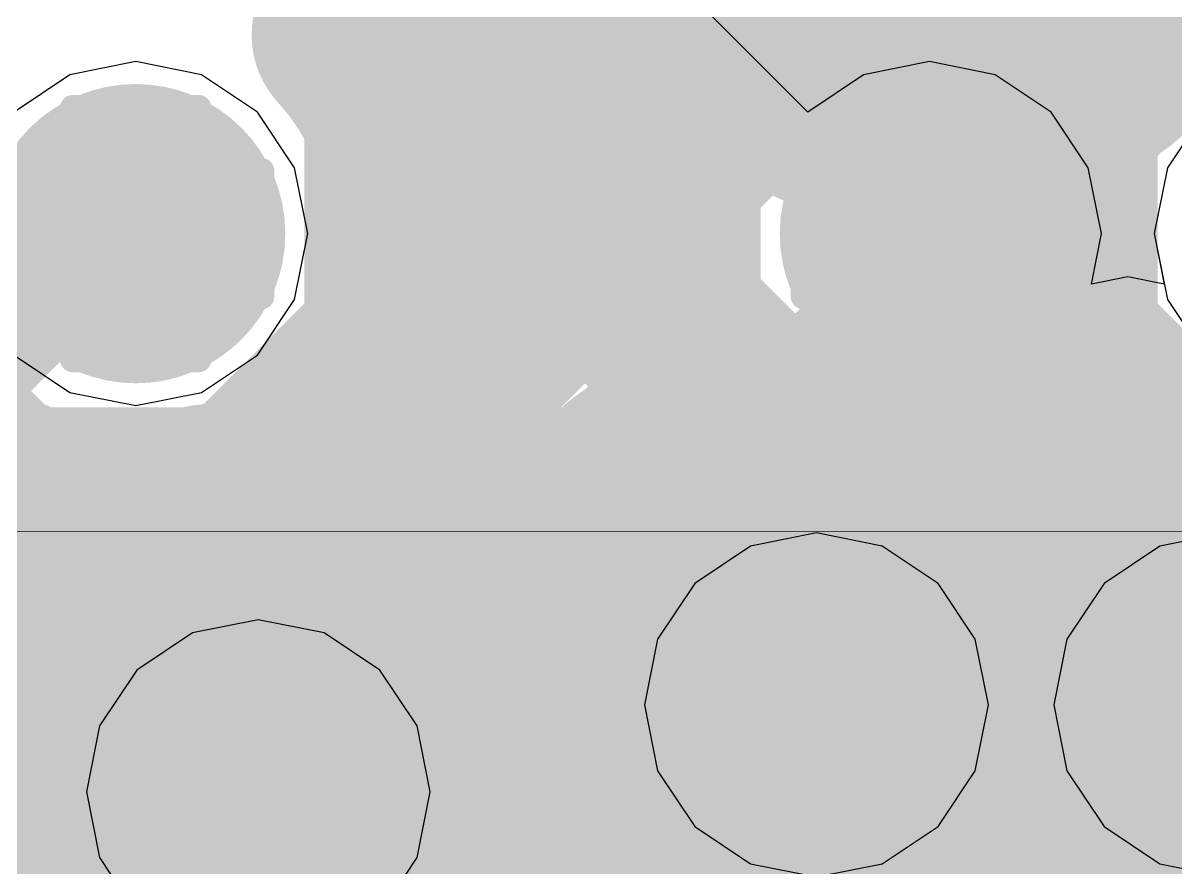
# Model space of a CAD drawing. Header units: millimetres. Extents: x 13 to 259, y -2 to 326.
# Drawn here: x 109.176 to 111.5, y 96.322 to 98.024 of the extents above; entities that cross this region are included whole.
import ezdxf

# ---------------------------------------------------------------- set-up
doc = ezdxf.new("R2010")
doc.units = ezdxf.units.MM
for name, color, linetype in [('BottomLayer', 5, 'Continuous'), ('BottomPaste', 16, 'Continuous'), ('BottomSolder', 6, 'Continuous'), ('ConnectLayer', 7, 'Continuous'), ('DrillDrawing', 1, 'Continuous'), ('Mechanical14', 56, 'Continuous'), ('Mechanical16', 56, 'Continuous'), ('MidLayer1', 16, 'Continuous'), ('MidLayer2', 76, 'Continuous'), ('MidLayer3', 90, 'Continuous'), ('MidLayer4', 156, 'Continuous'), ('MidLayer5', 130, 'Continuous'), ('MidLayer6', 216, 'Continuous'), ('MultiLayer', 9, 'Continuous'), ('TopLayer', 1, 'Continuous'), ('TopOverlay', 2, 'Continuous'), ('TopPaste', 8, 'Continuous'), ('TopSolder', 216, 'Continuous')]:
    doc.layers.add(name, color=color, linetype=linetype)

# ---------------------------------------------------------------- blocks, each defined once
blk = doc.blocks.new('CAPC1005X55N_B_18')
at = {"layer": 'BottomLayer'}
for points in [[(-0.76, -0.31), (-0.14, -0.31), (-0.76, 0.31), (-0.14, 0.31)], [(0.14, -0.31), (0.76, -0.31), (0.14, 0.31), (0.76, 0.31)]]:
    blk.add_solid(points, dxfattribs=at)
at = {"layer": 'BottomPaste'}
for points in [[(-0.76, -0.31), (-0.14, -0.31), (-0.76, 0.31), (-0.14, 0.31)], [(0.14, -0.31), (0.76, -0.31), (0.14, 0.31), (0.76, 0.31)]]:
    blk.add_solid(points, dxfattribs=at)
at = {"layer": 'BottomSolder'}
for points in [[(-0.8616, -0.4116), (-0.0384, -0.4116), (-0.8616, 0.4116), (-0.0384, 0.4116)], [(0.0384, -0.4116), (0.8616, -0.4116), (0.0384, 0.4116), (0.8616, 0.4116)]]:
    blk.add_solid(points, dxfattribs=at)
at = {"layer": 'Mechanical14', "const_width": 0.1}
for points in [[(-0.5249, 0.2749), (0.5251, 0.2749)], [(-0.5249, 0.2749), (-0.5249, -0.2751)], [(0.5251, 0.2749), (0.5251, -0.2751)], [(-0.5249, -0.2751), (0.5251, -0.2751)]]:
    blk.add_lwpolyline(points, dxfattribs=at)
at = {"layer": 'Mechanical14', "const_width": 0.05}
for points in [[(-0.5499, 0.2749, 1), (-0.5, 0.2749, 1)], [(-0.5499, 0.2749, 1), (-0.5, 0.2749, 1)], [(0.5001, 0.2749, 1), (0.55, 0.2749, 1)], [(0.5001, 0.2749, 1), (0.55, 0.2749, 1)], [(-0.5499, -0.2751, 1), (-0.5, -0.2751, 1)], [(-0.5499, -0.2751, 1), (-0.5, -0.2751, 1)], [(0.5001, -0.2751, 1), (0.55, -0.2751, 1)], [(0.5001, -0.2751, 1), (0.55, -0.2751, 1)]]:
    blk.add_lwpolyline(points, format="xyb", close=True, dxfattribs=at)
at = {"layer": 'Mechanical16', "const_width": 0.05}
for points in [[(0, 0.5), (0, -0.5)], [(-0.91, 0.46), (0.91, 0.46)], [(-0.91, 0.46), (-0.91, -0.46)], [(0.91, 0.46), (0.91, -0.46)], [(-0.5, 0), (0.5, 0)], [(-0.91, -0.46), (0.91, -0.46)]]:
    blk.add_lwpolyline(points, dxfattribs=at)
at = {"layer": 'Mechanical16', "const_width": 0.025}
for points in [[(-0.0125, 0.5, 1), (0.0125, 0.5, 1)], [(-0.9225, 0.46, 1), (-0.8975, 0.46, 1)], [(-0.9225, 0.46, 1), (-0.8975, 0.46, 1)], [(0.8975, 0.46, 1), (0.9225, 0.46, 1)], [(0.8975, 0.46, 1), (0.9225, 0.46, 1)], [(-0.5125, 0, 1), (-0.4875, 0, 1)], [(0.4875, 0, 1), (0.5125, 0, 1)], [(-0.9225, -0.46, 1), (-0.8975, -0.46, 1)], [(-0.9225, -0.46, 1), (-0.8975, -0.46, 1)], [(0.8975, -0.46, 1), (0.9225, -0.46, 1)], [(0.8975, -0.46, 1), (0.9225, -0.46, 1)], [(-0.0125, -0.5, 1), (0.0125, -0.5, 1)]]:
    blk.add_lwpolyline(points, format="xyb", close=True, dxfattribs=at)
blk = doc.blocks.new('CAPC1005X55N_B_20')
at = {"layer": 'BottomLayer'}
for points in [[(-0.76, -0.31), (-0.14, -0.31), (-0.76, 0.31), (-0.14, 0.31)], [(0.14, -0.31), (0.76, -0.31), (0.14, 0.31), (0.76, 0.31)]]:
    blk.add_solid(points, dxfattribs=at)
at = {"layer": 'BottomPaste'}
for points in [[(-0.76, -0.31), (-0.14, -0.31), (-0.76, 0.31), (-0.14, 0.31)], [(0.14, -0.31), (0.76, -0.31), (0.14, 0.31), (0.76, 0.31)]]:
    blk.add_solid(points, dxfattribs=at)
at = {"layer": 'BottomSolder'}
for points in [[(-0.8616, -0.4116), (-0.0384, -0.4116), (-0.8616, 0.4116), (-0.0384, 0.4116)], [(0.0384, -0.4116), (0.8616, -0.4116), (0.0384, 0.4116), (0.8616, 0.4116)]]:
    blk.add_solid(points, dxfattribs=at)
at = {"layer": 'Mechanical14', "const_width": 0.1}
for points in [[(-0.5249, 0.2749), (0.5251, 0.2749)], [(-0.5249, 0.2749), (-0.5249, -0.2751)], [(0.5251, 0.2749), (0.5251, -0.2751)], [(-0.5249, -0.2751), (0.5251, -0.2751)]]:
    blk.add_lwpolyline(points, dxfattribs=at)
at = {"layer": 'Mechanical14', "const_width": 0.05}
for points in [[(-0.5499, 0.2749, 1), (-0.5, 0.2749, 1)], [(-0.5499, 0.2749, 1), (-0.5, 0.2749, 1)], [(0.5001, 0.2749, 1), (0.55, 0.2749, 1)], [(0.5001, 0.2749, 1), (0.55, 0.2749, 1)], [(-0.5499, -0.2751, 1), (-0.5, -0.2751, 1)], [(-0.5499, -0.2751, 1), (-0.5, -0.2751, 1)], [(0.5001, -0.2751, 1), (0.55, -0.2751, 1)], [(0.5001, -0.2751, 1), (0.55, -0.2751, 1)]]:
    blk.add_lwpolyline(points, format="xyb", close=True, dxfattribs=at)
at = {"layer": 'Mechanical16', "const_width": 0.05}
for points in [[(0, 0.5), (0, -0.5)], [(-0.91, 0.46), (0.91, 0.46)], [(-0.91, 0.46), (-0.91, -0.46)], [(0.91, 0.46), (0.91, -0.46)], [(-0.5, 0), (0.5, 0)], [(-0.91, -0.46), (0.91, -0.46)]]:
    blk.add_lwpolyline(points, dxfattribs=at)
at = {"layer": 'Mechanical16', "const_width": 0.025}
for points in [[(-0.0125, 0.5, 1), (0.0125, 0.5, 1)], [(-0.9225, 0.46, 1), (-0.8975, 0.46, 1)], [(-0.9225, 0.46, 1), (-0.8975, 0.46, 1)], [(0.8975, 0.46, 1), (0.9225, 0.46, 1)], [(0.8975, 0.46, 1), (0.9225, 0.46, 1)], [(-0.5125, 0, 1), (-0.4875, 0, 1)], [(0.4875, 0, 1), (0.5125, 0, 1)], [(-0.9225, -0.46, 1), (-0.8975, -0.46, 1)], [(-0.9225, -0.46, 1), (-0.8975, -0.46, 1)], [(0.8975, -0.46, 1), (0.9225, -0.46, 1)], [(0.8975, -0.46, 1), (0.9225, -0.46, 1)], [(-0.0125, -0.5, 1), (0.0125, -0.5, 1)]]:
    blk.add_lwpolyline(points, format="xyb", close=True, dxfattribs=at)
blk = doc.blocks.new('CAPC1608X87N_B_132')
at = {"layer": 'BottomLayer'}
blk.add_solid([(0.325, -0.5), (1.275, -0.5), (0.325, 0.5), (1.275, 0.5)], dxfattribs=at)
at = {"layer": 'BottomPaste'}
blk.add_solid([(0.325, -0.5), (1.275, -0.5), (0.325, 0.5), (1.275, 0.5)], dxfattribs=at)
at = {"layer": 'BottomSolder'}
blk.add_solid([(0.2234, -0.6016), (1.3766, -0.6016), (0.2234, 0.6016), (1.3766, 0.6016)], dxfattribs=at)
at = {"layer": 'Mechanical14', "const_width": 0.1}
for points in [[(-0.875, 0.4749), (0.875, 0.4749)], [(0.875, 0.4749), (0.875, -0.4751)], [(-0.875, -0.4751), (0.875, -0.4751)]]:
    blk.add_lwpolyline(points, dxfattribs=at)
at = {"layer": 'Mechanical14', "const_width": 0.05}
for points in [[(0.85, 0.4749, 1), (0.9, 0.4749, 1)], [(0.85, 0.4749, 1), (0.9, 0.4749, 1)], [(0.85, -0.4751, 1), (0.9, -0.4751, 1)], [(0.85, -0.4751, 1), (0.9, -0.4751, 1)]]:
    blk.add_lwpolyline(points, format="xyb", close=True, dxfattribs=at)
at = {"layer": 'Mechanical16', "const_width": 0.05}
for points in [[(1.55, 0.75), (1.55, -0.75)], [(-1.55, -0.75), (1.55, -0.75)]]:
    blk.add_lwpolyline(points, dxfattribs=at)
at = {"layer": 'Mechanical16', "const_width": 0.025}
blk.add_lwpolyline([(1.5375, -0.75, 1), (1.5625, -0.75, 1)], format="xyb", close=True, dxfattribs=at)
blk.add_lwpolyline([(1.5375, -0.75, 1), (1.5625, -0.75, 1)], format="xyb", close=True, dxfattribs=at)
blk = doc.blocks.new('BGA144C80P12X12_1000X1000X170_150')
at = {"layer": 'Mechanical14', "const_width": 0.1}
blk.add_lwpolyline([(5, -5), (5, 5)], dxfattribs=at)
at = {"layer": 'TopLayer', "const_width": 0.2}
for points in [[(4.3, -2.8, 1), (4.5, -2.8, 1)], [(4.3, -3.6, 1), (4.5, -3.6, 1)], [(4.3, -4.4, 1), (4.5, -4.4, 1)]]:
    blk.add_lwpolyline(points, format="xyb", close=True, dxfattribs=at)
at = {"layer": 'TopOverlay'}
for const_width in [0.2, 0.001]:
    blk.add_lwpolyline([(5, -5), (5, 5)], dxfattribs=dict(at, const_width=const_width))
at = {"layer": 'TopPaste', "const_width": 0.2}
for points in [[(4.3, -2.8, 1), (4.5, -2.8, 1)], [(4.3, -3.6, 1), (4.5, -3.6, 1)], [(4.3, -4.4, 1), (4.5, -4.4, 1)]]:
    blk.add_lwpolyline(points, format="xyb", close=True, dxfattribs=at)
at = {"layer": 'TopSolder', "const_width": 0.3016}
for points in [[(4.2492, -2.8, 1), (4.5508, -2.8, 1)], [(4.2492, -3.6, 1), (4.5508, -3.6, 1)], [(4.2492, -4.4, 1), (4.5508, -4.4, 1)]]:
    blk.add_lwpolyline(points, format="xyb", close=True, dxfattribs=at)

msp = doc.modelspace()

# ---------------------------------------------------------------- linework, layer by layer
at = {"layer": 'BottomLayer', "const_width": 0.25}
for points in [[(109.2778, 97.6, 1), (109.5278, 97.6, 1)], [(110.0778, 97.6, 1), (110.3278, 97.6, 1)], [(110.8778, 97.6, 1), (111.1278, 97.6, 1)], [(110.65, 96.65, 1), (110.9, 96.65, 1)], [(111.475, 96.65, 1), (111.725, 96.65, 1)], [(109.525, 96.475, 1), (109.775, 96.475, 1)]]:
    msp.add_lwpolyline(points, format="xyb", close=True, dxfattribs=at)
at = {"layer": 'ConnectLayer'}
for p, q in [((110.7577, 97.8451), (110.448, 98.1549)), ((109.4028, 97.9467), (109.2702, 97.9203)), ((109.5355, 97.9203), (109.4028, 97.9467)), ((111.0028, 97.9467), (110.8702, 97.9203)), ((111.1355, 97.9203), (111.0028, 97.9467)), ((109.2702, 97.9203), (109.1577, 97.8451)), ((109.648, 97.8451), (109.5355, 97.9203)), ((110.8702, 97.9203), (110.7577, 97.8451)), ((111.248, 97.8451), (111.1355, 97.9203)), ((109.7231, 97.7327), (109.648, 97.8451)), ((110.7577, 97.8451), (110.7577, 97.8451)), ((111.3231, 97.7327), (111.248, 97.8451)), ((111.5577, 97.8451), (111.4826, 97.7327)), ((111.5577, 97.8451), (111.4826, 97.7327)), ((109.7495, 97.6), (109.7231, 97.7327)), ((111.3495, 97.6), (111.3231, 97.7327)), ((111.4826, 97.7327), (111.4562, 97.6)), ((111.4826, 97.7327), (111.4562, 97.6)), ((109.7231, 97.4674), (109.7495, 97.6)), ((111.3293, 97.4983), (111.3495, 97.6)), ((111.4562, 97.6), (111.4826, 97.4674)), ((111.4562, 97.6), (111.4764, 97.4983)), ((111.4028, 97.513), (111.3293, 97.4983)), ((111.4764, 97.4983), (111.4028, 97.513)), ((109.648, 97.3549), (109.7231, 97.4674)), ((111.4826, 97.4674), (111.5577, 97.3549)), ((109.1577, 97.3549), (109.2702, 97.2797)), ((109.5355, 97.2797), (109.648, 97.3549)), ((109.2702, 97.2797), (109.4028, 97.2534)), ((109.4028, 97.2534), (109.5355, 97.2797)), ((110.775, 96.9967), (110.6424, 96.9703)), ((110.9077, 96.9703), (110.775, 96.9967)), ((111.6, 96.9967), (111.4674, 96.9703)), ((110.6424, 96.9703), (110.5299, 96.8951)), ((111.0202, 96.8951), (110.9077, 96.9703)), ((111.4674, 96.9703), (111.3549, 96.8951)), ((110.5299, 96.8951), (110.4548, 96.7827)), ((111.0953, 96.7827), (111.0202, 96.8951)), ((111.3549, 96.8951), (111.2798, 96.7827)), ((109.65, 96.8217), (109.5174, 96.7953)), ((109.7827, 96.7953), (109.65, 96.8217)), ((109.5174, 96.7953), (109.4049, 96.7201)), ((109.8952, 96.7201), (109.7827, 96.7953)), ((110.4548, 96.7827), (110.4284, 96.65)), ((111.1217, 96.65), (111.0953, 96.7827)), ((111.2798, 96.7827), (111.2534, 96.65)), ((109.4049, 96.7201), (109.3298, 96.6077)), ((109.9703, 96.6077), (109.8952, 96.7201)), ((110.4284, 96.65), (110.4548, 96.5173)), ((111.0953, 96.5173), (111.1217, 96.65)), ((111.2534, 96.65), (111.2798, 96.5174)), ((109.3298, 96.6077), (109.3034, 96.475)), ((109.9967, 96.475), (109.9703, 96.6077)), ((110.4548, 96.5173), (110.5299, 96.4049)), ((111.0202, 96.4049), (111.0953, 96.5173)), ((111.2798, 96.5174), (111.3549, 96.4049)), ((109.3034, 96.475), (109.3298, 96.3423)), ((109.9703, 96.3423), (109.9967, 96.475)), ((110.5299, 96.4049), (110.6424, 96.3297)), ((110.9077, 96.3297), (111.0202, 96.4049)), ((111.3549, 96.4049), (111.4674, 96.3297)), ((109.3298, 96.3423), (109.4049, 96.2299)), ((109.8952, 96.2299), (109.9703, 96.3423)), ((110.6424, 96.3297), (110.775, 96.3034)), ((110.775, 96.3034), (110.9077, 96.3297)), ((111.4674, 96.3297), (111.6, 96.3034))]:
    msp.add_line(p, q, dxfattribs=at)
at = {"layer": 'ConnectLayer', "const_width": 0.4}
for points in [[(100.3764, 104.9671), (109.1132, 96.2303)], [(100.3764, 104.9671), (109.1132, 96.2303)], [(109.8566, 97.9772), (110.4333, 98.5539)], [(109.8566, 97.9772), (110.4333, 98.5539)], [(109.8566, 97.9772), (110.4333, 98.5539)], [(109.8566, 97.9772), (110.1123, 98.2329)], [(109.8609, 98.0282), (110.6603, 97.2287)], [(109.8609, 98.0282), (110.6603, 97.2287)], [(109.8609, 98.0282), (110.2857, 97.6034)], [(109.8609, 98.0282), (110.6603, 97.2287)], [(109.7787, 97.0508), (110.6529, 97.925)], [(109.7787, 97.0508), (110.6529, 97.925)], [(109.7787, 97.0508), (110.6529, 97.925)], [(110.2028, 97.9098), (110.4335, 97.6791)], [(110.922, 97.8156), (111.2184, 97.5192)], [(110.922, 97.8156), (111.2184, 97.5192)], [(110.922, 97.8156), (111.0028, 97.7348)], [(111.0028, 97.4343), (111.0028, 97.81)], [(110.8151, 97.2386), (111.214, 97.6376)], [(110.8151, 97.2386), (111.214, 97.6376)], [(111.6133, 96.3399), (112.8157, 97.5422)], [(110.8151, 97.2386), (111.0029, 97.4265)], [(108.899, 97.293), (109.0959, 97.0962)], [(108.899, 97.293), (109.0959, 97.0962)], [(108.8991, 97.2928), (109.0956, 97.0963)], [(109.8385, 97.2021), (110.2125, 96.828)], [(109.8385, 97.2021), (110.2125, 96.828)], [(109.8385, 97.2021), (110.2125, 96.828)], [(106.7381, 94.8588), (109.0257, 97.1463)], [(106.7381, 94.8588), (109.0257, 97.1463)], [(107.5528, 95.6735), (109.0257, 97.1463)], [(107.5528, 95.6735), (109.0257, 97.1463)], [(111.1205, 97.151), (111.1937, 97.0778)], [(108.2678, 95.5399), (109.8529, 97.125)], [(108.5264, 94.95), (110.6816, 97.1052)], [(109.0956, 97.0963), (110.226, 95.966)], [(109.0959, 97.0962), (109.2677, 96.9243)], [(109.0959, 97.0962), (109.2677, 96.9243)], [(110.7649, 96.3399), (111.5118, 97.0868)], [(109.9912, 97.0493), (110.7047, 96.3358)], [(110.8619, 97.0271), (111.551, 96.338)], [(108.5761, 96.7673), (109.9778, 95.3656)], [(98.7109, 85.983), (109.0742, 96.3463)], [(98.7109, 85.983), (109.0742, 96.3463)], [(109.1132, 96.2303), (109.4054, 95.9381)], [(109.1132, 96.2303), (109.4054, 95.9381)]]:
    msp.add_lwpolyline(points, dxfattribs=at)
for points in [[(111.2843, 97.8815, -0.847901), (110.5691, 98.8)], [(111.2843, 97.8815, -0.847901), (110.5691, 98.8)], [(111.0028, 97.81, -0.653666), (110.5691, 98.8)], [(109.9928, 98.4, -0.188432), (109.8365, 98)], [(109.9928, 98.4, -0.188432), (109.8365, 98)], [(109.9928, 98.4, -0.188432), (109.8365, 98)], [(109.985, 98.3039, -0.14637), (109.8365, 98)], [(109.4013, 97.01, -0.652736), (108.9691, 98)], [(109.4013, 97.01, -0.652736), (108.9691, 98)], [(109.8028, 97.1663, -0.960389), (108.9691, 98)], [(109.8365, 98, -0.188432), (109.9928, 97.6)], [(109.8365, 98, -0.188432), (109.9928, 97.6)], [(109.8365, 98, -0.156291), (109.9883, 97.6735)], [(109.8365, 98, -0.188432), (109.9928, 97.6)], [(111.2843, 97.8815, -0.062001), (111.3691, 98)], [(111.2843, 97.8815, -0.062001), (111.3691, 98)], [(111.4028, 97.9663, -0.062001), (111.2843, 97.8815)], [(111.4028, 97.9663, -0.062001), (111.2843, 97.8815)], [(111.3739, 97.1949, -0.324208), (111.2843, 97.8815)], [(111.3739, 97.1949, -0.324208), (111.2843, 97.8815)], [(109.9883, 97.6735, -0.098949), (110.1689, 97.5633)], [(109.9883, 97.6735, -0.098949), (110.1689, 97.5633)], [(110.2364, 97.5629, -0.107145), (110.4335, 97.6791)], [(110.2367, 97.5633, -0.106919), (110.4335, 97.6791)], [(109.9928, 97.6, -0.291782), (109.6516, 97.065)], [(109.9928, 97.6, -0.291782), (109.6516, 97.065)], [(109.9928, 97.6, -0.291782), (109.6516, 97.065)], [(112.3928, 97.6, -0.653665), (111.4028, 97.1663)], [(111.1205, 97.151, -0.199374), (111.0028, 97.4343)], [(111.12, 97.1515, -0.198912), (111.0028, 97.4343)], [(110.1887, 96.7157, -0.62466), (111.1875, 97.0718)], [(110.1887, 96.7157, -0.62466), (111.1875, 97.0718)], [(110.1887, 96.7157, -0.62466), (111.1875, 97.0718)], [(111.1875, 97.0718, -0.09549), (111.3739, 97.1949)], [(111.1875, 97.0718, -0.09549), (111.3739, 97.1949)], [(110.6028, 97.1663, -0.390738), (109.8028, 97.1663)], [(111.4028, 97.1663, -0.390738), (110.6028, 97.1663)], [(109.4013, 97.01, -0.109889), (109.6516, 97.065)], [(109.6516, 97.065, -0.109889), (109.4013, 97.01)], [(109.4013, 97.01, -0.109889), (109.6516, 97.065)], [(109.6516, 97.065, -0.109889), (109.4013, 97.01)], [(109.4013, 97.01, -0.109889), (109.6516, 97.065)], [(109.6516, 97.065, -0.109889), (109.4013, 97.01)], [(109.6516, 97.065, -0.295141), (110.1887, 96.7157)], [(109.6516, 97.065, -0.295141), (110.1887, 96.7157)], [(109.6516, 97.065, -0.295141), (110.1887, 96.7157)], [(110.2364, 96.4093, -1.709097), (109.4013, 97.01)], [(110.2364, 96.4093, -1.709097), (109.4013, 97.01)], [(110.2364, 96.4093, -0.133741), (110.1887, 96.7157)], [(110.2364, 96.4093, -0.133741), (110.1887, 96.7157)], [(110.2364, 96.4093, -0.133741), (110.1887, 96.7157)], [(110.1887, 96.7157, -0.105444), (110.24, 96.475)], [(110.1887, 96.7157, -0.105444), (110.24, 96.475)], [(110.1887, 96.7157, -0.105444), (110.24, 96.475)], [(110.2364, 96.4093, -0.547113), (109.345, 95.97)], [(111.1875, 96.2282, -0.522134), (110.2364, 96.4093)], [(111.1875, 96.2282, -0.522134), (110.2364, 96.4093)], [(111.1875, 96.2282, -0.522134), (110.2364, 96.4093)], [(111.1875, 95.3282, -2.376533), (111.1875, 96.1718)], [(111.1875, 96.1718, -0.425614), (112.0375, 96.1459)], [(112.0375, 96.2542, -0.42561), (111.1875, 96.2282)], [(112.0375, 96.2542, -0.42561), (111.1875, 96.2282)], [(111.8689, 96.1248, -0.322341), (111.1875, 96.2282)]]:
    msp.add_lwpolyline(points, format="xyb", dxfattribs=at)
at = {"layer": 'ConnectLayer', "const_width": 0.2}
for points in [[(109.7609, 98.0282, 1), (109.9609, 98.0282, 1)], [(109.7609, 98.0282, 1), (109.9609, 98.0282, 1)], [(109.7609, 98.0282, 1), (109.9609, 98.0282, 1)], [(109.7609, 98.0282, 1), (109.9609, 98.0282, 1)], [(109.7365, 98, 1), (109.9365, 98, 1)], [(109.7365, 98, 1), (109.9365, 98, 1)], [(109.7365, 98, 1), (109.9365, 98, 1)], [(109.7365, 98, 1), (109.9365, 98, 1)], [(109.7365, 98, 1), (109.9365, 98, 1)], [(109.7365, 98, 1), (109.9365, 98, 1)], [(109.7365, 98, 1), (109.9365, 98, 1)], [(109.7365, 98, 1), (109.9365, 98, 1)], [(111.2691, 98, 1), (111.4691, 98, 1)], [(111.2691, 98, 1), (111.4691, 98, 1)], [(109.7566, 97.9772, 1), (109.9566, 97.9772, 1)], [(109.7566, 97.9772, 1), (109.9566, 97.9772, 1)], [(109.7566, 97.9772, 1), (109.9566, 97.9772, 1)], [(109.7566, 97.9772, 1), (109.9566, 97.9772, 1)], [(111.3028, 97.9663, 1), (111.5028, 97.9663, 1)], [(111.3028, 97.9663, 1), (111.5028, 97.9663, 1)], [(110.5529, 97.925, 1), (110.7529, 97.925, 1)], [(110.5529, 97.925, 1), (110.7529, 97.925, 1)], [(110.5529, 97.925, 1), (110.7529, 97.925, 1)], [(110.1028, 97.9098, 1), (110.3028, 97.9098, 1)], [(111.1843, 97.8815, 1), (111.3843, 97.8815, 1)], [(111.1843, 97.8815, 1), (111.3843, 97.8815, 1)], [(111.1843, 97.8815, 1), (111.3843, 97.8815, 1)], [(111.1843, 97.8815, 1), (111.3843, 97.8815, 1)], [(111.1843, 97.8815, 1), (111.3843, 97.8815, 1)], [(111.1843, 97.8815, 1), (111.3843, 97.8815, 1)], [(111.1843, 97.8815, 1), (111.3843, 97.8815, 1)], [(111.1843, 97.8815, 1), (111.3843, 97.8815, 1)], [(110.822, 97.8156, 1), (111.022, 97.8156, 1)], [(110.822, 97.8156, 1), (111.022, 97.8156, 1)], [(110.822, 97.8156, 1), (111.022, 97.8156, 1)], [(110.9028, 97.81, 1), (111.1028, 97.81, 1)], [(110.9028, 97.81, 1), (111.1028, 97.81, 1)], [(110.9028, 97.7348, 1), (111.1028, 97.7348, 1)], [(109.8883, 97.6735, 1), (110.0883, 97.6735, 1)], [(109.8883, 97.6735, 1), (110.0883, 97.6735, 1)], [(109.8883, 97.6735, 1), (110.0883, 97.6735, 1)], [(110.3335, 97.6791, 1), (110.5335, 97.6791, 1)], [(110.3335, 97.6791, 1), (110.5335, 97.6791, 1)], [(110.3335, 97.6791, 1), (110.5335, 97.6791, 1)], [(111.114, 97.6376, 1), (111.314, 97.6376, 1)], [(111.114, 97.6376, 1), (111.314, 97.6376, 1)], [(109.8928, 97.6, 1), (110.0928, 97.6, 1)], [(109.8928, 97.6, 1), (110.0928, 97.6, 1)], [(109.8928, 97.6, 1), (110.0928, 97.6, 1)], [(109.8928, 97.6, 1), (110.0928, 97.6, 1)], [(109.8928, 97.6, 1), (110.0928, 97.6, 1)], [(109.8928, 97.6, 1), (110.0928, 97.6, 1)], [(110.1857, 97.6034, 1), (110.3857, 97.6034, 1)], [(110.0689, 97.5633, 1), (110.2689, 97.5633, 1)], [(110.0689, 97.5633, 1), (110.2689, 97.5633, 1)], [(110.1364, 97.5629, 1), (110.3364, 97.5629, 1)], [(110.1367, 97.5633, 1), (110.3367, 97.5633, 1)], [(111.1184, 97.5192, 1), (111.3184, 97.5192, 1)], [(111.1184, 97.5192, 1), (111.3184, 97.5192, 1)], [(110.9028, 97.4343, 1), (111.1028, 97.4343, 1)], [(110.9028, 97.4343, 1), (111.1028, 97.4343, 1)], [(110.9028, 97.4343, 1), (111.1028, 97.4343, 1)], [(110.9029, 97.4265, 1), (111.1029, 97.4265, 1)], [(110.5603, 97.2287, 1), (110.7603, 97.2287, 1)], [(110.5603, 97.2287, 1), (110.7603, 97.2287, 1)], [(110.5603, 97.2287, 1), (110.7603, 97.2287, 1)], [(110.7151, 97.2386, 1), (110.9151, 97.2386, 1)], [(110.7151, 97.2386, 1), (110.9151, 97.2386, 1)], [(110.7151, 97.2386, 1), (110.9151, 97.2386, 1)], [(109.7385, 97.2021, 1), (109.9385, 97.2021, 1)], [(109.7385, 97.2021, 1), (109.9385, 97.2021, 1)], [(109.7385, 97.2021, 1), (109.9385, 97.2021, 1)], [(111.2739, 97.1949, 1), (111.4739, 97.1949, 1)], [(111.2739, 97.1949, 1), (111.4739, 97.1949, 1)], [(111.2739, 97.1949, 1), (111.4739, 97.1949, 1)], [(111.2739, 97.1949, 1), (111.4739, 97.1949, 1)], [(109.7028, 97.1663, 1), (109.9028, 97.1663, 1)], [(109.7028, 97.1663, 1), (109.9028, 97.1663, 1)], [(110.5028, 97.1663, 1), (110.7028, 97.1663, 1)], [(110.5028, 97.1663, 1), (110.7028, 97.1663, 1)], [(111.3028, 97.1663, 1), (111.5028, 97.1663, 1)], [(111.3028, 97.1663, 1), (111.5028, 97.1663, 1)], [(108.9257, 97.1463, 1), (109.1257, 97.1463, 1)], [(108.9257, 97.1463, 1), (109.1257, 97.1463, 1)], [(108.9257, 97.1463, 1), (109.1257, 97.1463, 1)], [(108.9257, 97.1463, 1), (109.1257, 97.1463, 1)], [(111.02, 97.1515, 1), (111.22, 97.1515, 1)], [(111.0205, 97.151, 1), (111.2205, 97.151, 1)], [(111.0205, 97.151, 1), (111.2205, 97.151, 1)], [(109.7529, 97.125, 1), (109.9529, 97.125, 1)], [(108.9956, 97.0963, 1), (109.1956, 97.0963, 1)], [(108.9956, 97.0963, 1), (109.1956, 97.0963, 1)], [(108.9959, 97.0962, 1), (109.1959, 97.0962, 1)], [(108.9959, 97.0962, 1), (109.1959, 97.0962, 1)], [(108.9959, 97.0962, 1), (109.1959, 97.0962, 1)], [(108.9959, 97.0962, 1), (109.1959, 97.0962, 1)], [(110.5816, 97.1052, 1), (110.7816, 97.1052, 1)], [(111.0875, 97.0718, 1), (111.2875, 97.0718, 1)], [(111.0875, 97.0718, 1), (111.2875, 97.0718, 1)], [(111.0875, 97.0718, 1), (111.2875, 97.0718, 1)], [(111.0875, 97.0718, 1), (111.2875, 97.0718, 1)], [(111.0875, 97.0718, 1), (111.2875, 97.0718, 1)], [(111.0937, 97.0778, 1), (111.2937, 97.0778, 1)], [(111.4118, 97.0868, 1), (111.6118, 97.0868, 1)], [(109.5516, 97.065, 1), (109.7516, 97.065, 1)], [(109.5516, 97.065, 1), (109.7516, 97.065, 1)], [(109.5516, 97.065, 1), (109.7516, 97.065, 1)], [(109.5516, 97.065, 1), (109.7516, 97.065, 1)], [(109.5516, 97.065, 1), (109.7516, 97.065, 1)], [(109.5516, 97.065, 1), (109.7516, 97.065, 1)], [(109.5516, 97.065, 1), (109.7516, 97.065, 1)], [(109.5516, 97.065, 1), (109.7516, 97.065, 1)], [(109.5516, 97.065, 1), (109.7516, 97.065, 1)], [(109.5516, 97.065, 1), (109.7516, 97.065, 1)], [(109.5516, 97.065, 1), (109.7516, 97.065, 1)], [(109.5516, 97.065, 1), (109.7516, 97.065, 1)], [(109.6787, 97.0508, 1), (109.8787, 97.0508, 1)], [(109.6787, 97.0508, 1), (109.8787, 97.0508, 1)], [(109.6787, 97.0508, 1), (109.8787, 97.0508, 1)], [(109.8912, 97.0493, 1), (110.0912, 97.0493, 1)], [(110.7619, 97.0271, 1), (110.9619, 97.0271, 1)], [(109.3013, 97.01, 1), (109.5013, 97.01, 1)], [(109.3013, 97.01, 1), (109.5013, 97.01, 1)], [(109.3013, 97.01, 1), (109.5013, 97.01, 1)], [(109.3013, 97.01, 1), (109.5013, 97.01, 1)], [(109.3013, 97.01, 1), (109.5013, 97.01, 1)], [(109.3013, 97.01, 1), (109.5013, 97.01, 1)], [(109.3013, 97.01, 1), (109.5013, 97.01, 1)], [(109.3013, 97.01, 1), (109.5013, 97.01, 1)], [(109.3013, 97.01, 1), (109.5013, 97.01, 1)], [(109.3013, 97.01, 1), (109.5013, 97.01, 1)], [(109.1677, 96.9243, 1), (109.3677, 96.9243, 1)], [(109.1677, 96.9243, 1), (109.3677, 96.9243, 1)], [(110.1125, 96.828, 1), (110.3125, 96.828, 1)], [(110.1125, 96.828, 1), (110.3125, 96.828, 1)], [(110.1125, 96.828, 1), (110.3125, 96.828, 1)], [(110.0887, 96.7157, 1), (110.2887, 96.7157, 1)], [(110.0887, 96.7157, 1), (110.2887, 96.7157, 1)], [(110.0887, 96.7157, 1), (110.2887, 96.7157, 1)], [(110.0887, 96.7157, 1), (110.2887, 96.7157, 1)], [(110.0887, 96.7157, 1), (110.2887, 96.7157, 1)], [(110.0887, 96.7157, 1), (110.2887, 96.7157, 1)], [(110.0887, 96.7157, 1), (110.2887, 96.7157, 1)], [(110.0887, 96.7157, 1), (110.2887, 96.7157, 1)], [(110.0887, 96.7157, 1), (110.2887, 96.7157, 1)], [(110.0887, 96.7157, 1), (110.2887, 96.7157, 1)], [(110.0887, 96.7157, 1), (110.2887, 96.7157, 1)], [(110.0887, 96.7157, 1), (110.2887, 96.7157, 1)], [(110.14, 96.475, 1), (110.34, 96.475, 1)], [(110.14, 96.475, 1), (110.34, 96.475, 1)], [(110.14, 96.475, 1), (110.34, 96.475, 1)], [(110.1364, 96.4093, 1), (110.3364, 96.4093, 1)], [(110.1364, 96.4093, 1), (110.3364, 96.4093, 1)], [(110.1364, 96.4093, 1), (110.3364, 96.4093, 1)], [(110.1364, 96.4093, 1), (110.3364, 96.4093, 1)], [(110.1364, 96.4093, 1), (110.3364, 96.4093, 1)], [(110.1364, 96.4093, 1), (110.3364, 96.4093, 1)], [(110.1364, 96.4093, 1), (110.3364, 96.4093, 1)], [(110.1364, 96.4093, 1), (110.3364, 96.4093, 1)], [(110.1364, 96.4093, 1), (110.3364, 96.4093, 1)], [(108.9742, 96.3463, 1), (109.1742, 96.3463, 1)], [(108.9742, 96.3463, 1), (109.1742, 96.3463, 1)], [(110.6047, 96.3358, 1), (110.8047, 96.3358, 1)], [(110.6649, 96.3399, 1), (110.8649, 96.3399, 1)], [(111.451, 96.338, 1), (111.651, 96.338, 1)], [(111.5133, 96.3399, 1), (111.7133, 96.3399, 1)], [(109.0132, 96.2303, 1), (109.2132, 96.2303, 1)], [(109.0132, 96.2303, 1), (109.2132, 96.2303, 1)], [(109.0132, 96.2303, 1), (109.2132, 96.2303, 1)], [(109.0132, 96.2303, 1), (109.2132, 96.2303, 1)], [(111.0875, 96.2282, 1), (111.2875, 96.2282, 1)], [(111.0875, 96.2282, 1), (111.2875, 96.2282, 1)], [(111.0875, 96.2282, 1), (111.2875, 96.2282, 1)], [(111.0875, 96.2282, 1), (111.2875, 96.2282, 1)], [(111.0875, 96.2282, 1), (111.2875, 96.2282, 1)], [(111.0875, 96.2282, 1), (111.2875, 96.2282, 1)], [(111.0875, 96.1718, 1), (111.2875, 96.1718, 1)], [(111.0875, 96.1718, 1), (111.2875, 96.1718, 1)]]:
    msp.add_lwpolyline(points, format="xyb", close=True, dxfattribs=at)
at = {"layer": 'DrillDrawing', "const_width": 0.0508}
for points in [[(109.2758, 97.727), (109.2758, 97.854)], [(109.2758, 97.854), (109.5298, 97.854)], [(109.5298, 97.727), (109.5298, 97.854)], [(110.0758, 97.727), (110.0758, 97.854)], [(110.0758, 97.854), (110.3298, 97.854)], [(110.3298, 97.727), (110.3298, 97.854)], [(110.8758, 97.727), (110.8758, 97.854)], [(110.8758, 97.854), (111.1298, 97.854)], [(111.1298, 97.727), (111.1298, 97.854)], [(109.1488, 97.727), (109.2758, 97.727)], [(109.5298, 97.727), (109.6568, 97.727)], [(109.6568, 97.473), (109.6568, 97.727)], [(109.9488, 97.473), (109.9488, 97.727)], [(109.9488, 97.727), (110.0758, 97.727)], [(110.3298, 97.727), (110.4568, 97.727)], [(110.4568, 97.473), (110.4568, 97.727)], [(110.7488, 97.473), (110.7488, 97.727)], [(110.7488, 97.727), (110.8758, 97.727)], [(111.1298, 97.727), (111.2568, 97.727)], [(111.2568, 97.473), (111.2568, 97.727)], [(109.1488, 97.473), (109.2758, 97.473)], [(109.2758, 97.346), (109.2758, 97.473)], [(109.5298, 97.473), (109.6568, 97.473)], [(109.5298, 97.346), (109.5298, 97.473)], [(109.9488, 97.473), (110.0758, 97.473)], [(110.0758, 97.346), (110.0758, 97.473)], [(110.3298, 97.473), (110.4568, 97.473)], [(110.3298, 97.346), (110.3298, 97.473)], [(110.7488, 97.473), (110.8758, 97.473)], [(110.8758, 97.346), (110.8758, 97.473)], [(111.1298, 97.473), (111.2568, 97.473)], [(111.1298, 97.346), (111.1298, 97.473)], [(109.2758, 97.346), (109.5298, 97.346)], [(110.0758, 97.346), (110.3298, 97.346)], [(110.8758, 97.346), (111.1298, 97.346)], [(110.648, 96.777), (110.648, 96.904)], [(110.648, 96.904), (110.902, 96.904)], [(110.902, 96.777), (110.902, 96.904)], [(111.473, 96.777), (111.473, 96.904)], [(111.473, 96.904), (111.727, 96.904)], [(110.521, 96.523), (110.521, 96.777)], [(110.521, 96.777), (110.648, 96.777)], [(110.902, 96.777), (111.029, 96.777)], [(111.029, 96.523), (111.029, 96.777)], [(111.346, 96.523), (111.346, 96.777)], [(111.346, 96.777), (111.473, 96.777)], [(109.523, 96.602), (109.523, 96.729)], [(109.523, 96.729), (109.777, 96.729)], [(109.777, 96.602), (109.777, 96.729)], [(109.396, 96.348), (109.396, 96.602)], [(109.396, 96.602), (109.523, 96.602)], [(109.777, 96.602), (109.904, 96.602)], [(109.904, 96.348), (109.904, 96.602)], [(110.521, 96.523), (110.648, 96.523)], [(110.648, 96.396), (110.648, 96.523)], [(110.902, 96.523), (111.029, 96.523)], [(110.902, 96.396), (110.902, 96.523)], [(111.346, 96.523), (111.473, 96.523)], [(111.473, 96.396), (111.473, 96.523)], [(110.648, 96.396), (110.902, 96.396)], [(111.473, 96.396), (111.727, 96.396)], [(109.396, 96.348), (109.523, 96.348)], [(109.523, 96.221), (109.523, 96.348)], [(109.777, 96.348), (109.904, 96.348)], [(109.777, 96.221), (109.777, 96.348)]]:
    msp.add_lwpolyline(points, dxfattribs=at)
at = {"layer": 'DrillDrawing', "const_width": 0.0254}
for points in [[(109.2631, 97.854, 1), (109.2885, 97.854, 1)], [(109.2631, 97.854, 1), (109.2885, 97.854, 1)], [(109.5171, 97.854, 1), (109.5425, 97.854, 1)], [(109.5171, 97.854, 1), (109.5425, 97.854, 1)], [(110.0631, 97.854, 1), (110.0885, 97.854, 1)], [(110.0631, 97.854, 1), (110.0885, 97.854, 1)], [(110.3171, 97.854, 1), (110.3425, 97.854, 1)], [(110.3171, 97.854, 1), (110.3425, 97.854, 1)], [(110.8631, 97.854, 1), (110.8885, 97.854, 1)], [(110.8631, 97.854, 1), (110.8885, 97.854, 1)], [(111.1171, 97.854, 1), (111.1425, 97.854, 1)], [(111.1171, 97.854, 1), (111.1425, 97.854, 1)], [(109.2631, 97.727, 1), (109.2885, 97.727, 1)], [(109.2631, 97.727, 1), (109.2885, 97.727, 1)], [(109.5171, 97.727, 1), (109.5425, 97.727, 1)], [(109.5171, 97.727, 1), (109.5425, 97.727, 1)], [(109.6441, 97.727, 1), (109.6695, 97.727, 1)], [(109.6441, 97.727, 1), (109.6695, 97.727, 1)], [(109.9361, 97.727, 1), (109.9615, 97.727, 1)], [(109.9361, 97.727, 1), (109.9615, 97.727, 1)], [(110.0631, 97.727, 1), (110.0885, 97.727, 1)], [(110.0631, 97.727, 1), (110.0885, 97.727, 1)], [(110.3171, 97.727, 1), (110.3425, 97.727, 1)], [(110.3171, 97.727, 1), (110.3425, 97.727, 1)], [(110.4441, 97.727, 1), (110.4695, 97.727, 1)], [(110.4441, 97.727, 1), (110.4695, 97.727, 1)], [(110.7361, 97.727, 1), (110.7615, 97.727, 1)], [(110.7361, 97.727, 1), (110.7615, 97.727, 1)], [(110.8631, 97.727, 1), (110.8885, 97.727, 1)], [(110.8631, 97.727, 1), (110.8885, 97.727, 1)], [(111.1171, 97.727, 1), (111.1425, 97.727, 1)], [(111.1171, 97.727, 1), (111.1425, 97.727, 1)], [(111.2441, 97.727, 1), (111.2695, 97.727, 1)], [(111.2441, 97.727, 1), (111.2695, 97.727, 1)], [(109.2631, 97.473, 1), (109.2885, 97.473, 1)], [(109.2631, 97.473, 1), (109.2885, 97.473, 1)], [(109.5171, 97.473, 1), (109.5425, 97.473, 1)], [(109.5171, 97.473, 1), (109.5425, 97.473, 1)], [(109.6441, 97.473, 1), (109.6695, 97.473, 1)], [(109.6441, 97.473, 1), (109.6695, 97.473, 1)], [(109.9361, 97.473, 1), (109.9615, 97.473, 1)], [(109.9361, 97.473, 1), (109.9615, 97.473, 1)], [(110.0631, 97.473, 1), (110.0885, 97.473, 1)], [(110.0631, 97.473, 1), (110.0885, 97.473, 1)], [(110.3171, 97.473, 1), (110.3425, 97.473, 1)], [(110.3171, 97.473, 1), (110.3425, 97.473, 1)], [(110.4441, 97.473, 1), (110.4695, 97.473, 1)], [(110.4441, 97.473, 1), (110.4695, 97.473, 1)], [(110.7361, 97.473, 1), (110.7615, 97.473, 1)], [(110.7361, 97.473, 1), (110.7615, 97.473, 1)], [(110.8631, 97.473, 1), (110.8885, 97.473, 1)], [(110.8631, 97.473, 1), (110.8885, 97.473, 1)], [(111.1171, 97.473, 1), (111.1425, 97.473, 1)], [(111.1171, 97.473, 1), (111.1425, 97.473, 1)], [(111.2441, 97.473, 1), (111.2695, 97.473, 1)], [(111.2441, 97.473, 1), (111.2695, 97.473, 1)], [(109.2631, 97.346, 1), (109.2885, 97.346, 1)], [(109.2631, 97.346, 1), (109.2885, 97.346, 1)], [(109.5171, 97.346, 1), (109.5425, 97.346, 1)], [(109.5171, 97.346, 1), (109.5425, 97.346, 1)], [(110.0631, 97.346, 1), (110.0885, 97.346, 1)], [(110.0631, 97.346, 1), (110.0885, 97.346, 1)], [(110.3171, 97.346, 1), (110.3425, 97.346, 1)], [(110.3171, 97.346, 1), (110.3425, 97.346, 1)], [(110.8631, 97.346, 1), (110.8885, 97.346, 1)], [(110.8631, 97.346, 1), (110.8885, 97.346, 1)], [(111.1171, 97.346, 1), (111.1425, 97.346, 1)], [(111.1171, 97.346, 1), (111.1425, 97.346, 1)], [(110.6353, 96.904, 1), (110.6607, 96.904, 1)], [(110.6353, 96.904, 1), (110.6607, 96.904, 1)], [(110.8893, 96.904, 1), (110.9147, 96.904, 1)], [(110.8893, 96.904, 1), (110.9147, 96.904, 1)], [(111.4603, 96.904, 1), (111.4857, 96.904, 1)], [(111.4603, 96.904, 1), (111.4857, 96.904, 1)], [(110.5083, 96.777, 1), (110.5337, 96.777, 1)], [(110.5083, 96.777, 1), (110.5337, 96.777, 1)], [(110.6353, 96.777, 1), (110.6607, 96.777, 1)], [(110.6353, 96.777, 1), (110.6607, 96.777, 1)], [(110.8893, 96.777, 1), (110.9147, 96.777, 1)], [(110.8893, 96.777, 1), (110.9147, 96.777, 1)], [(111.0163, 96.777, 1), (111.0417, 96.777, 1)], [(111.0163, 96.777, 1), (111.0417, 96.777, 1)], [(111.3333, 96.777, 1), (111.3587, 96.777, 1)], [(111.3333, 96.777, 1), (111.3587, 96.777, 1)], [(111.4603, 96.777, 1), (111.4857, 96.777, 1)], [(111.4603, 96.777, 1), (111.4857, 96.777, 1)], [(109.5103, 96.729, 1), (109.5357, 96.729, 1)], [(109.5103, 96.729, 1), (109.5357, 96.729, 1)], [(109.7643, 96.729, 1), (109.7897, 96.729, 1)], [(109.7643, 96.729, 1), (109.7897, 96.729, 1)], [(109.3833, 96.602, 1), (109.4087, 96.602, 1)], [(109.3833, 96.602, 1), (109.4087, 96.602, 1)], [(109.5103, 96.602, 1), (109.5357, 96.602, 1)], [(109.5103, 96.602, 1), (109.5357, 96.602, 1)], [(109.7643, 96.602, 1), (109.7897, 96.602, 1)], [(109.7643, 96.602, 1), (109.7897, 96.602, 1)], [(109.8913, 96.602, 1), (109.9167, 96.602, 1)], [(109.8913, 96.602, 1), (109.9167, 96.602, 1)], [(110.5083, 96.523, 1), (110.5337, 96.523, 1)], [(110.5083, 96.523, 1), (110.5337, 96.523, 1)], [(110.6353, 96.523, 1), (110.6607, 96.523, 1)], [(110.6353, 96.523, 1), (110.6607, 96.523, 1)], [(110.8893, 96.523, 1), (110.9147, 96.523, 1)], [(110.8893, 96.523, 1), (110.9147, 96.523, 1)], [(111.0163, 96.523, 1), (111.0417, 96.523, 1)], [(111.0163, 96.523, 1), (111.0417, 96.523, 1)], [(111.3333, 96.523, 1), (111.3587, 96.523, 1)], [(111.3333, 96.523, 1), (111.3587, 96.523, 1)], [(111.4603, 96.523, 1), (111.4857, 96.523, 1)], [(111.4603, 96.523, 1), (111.4857, 96.523, 1)], [(110.6353, 96.396, 1), (110.6607, 96.396, 1)], [(110.6353, 96.396, 1), (110.6607, 96.396, 1)], [(110.8893, 96.396, 1), (110.9147, 96.396, 1)], [(110.8893, 96.396, 1), (110.9147, 96.396, 1)], [(111.4603, 96.396, 1), (111.4857, 96.396, 1)], [(111.4603, 96.396, 1), (111.4857, 96.396, 1)], [(109.3833, 96.348, 1), (109.4087, 96.348, 1)], [(109.3833, 96.348, 1), (109.4087, 96.348, 1)], [(109.5103, 96.348, 1), (109.5357, 96.348, 1)], [(109.5103, 96.348, 1), (109.5357, 96.348, 1)], [(109.7643, 96.348, 1), (109.7897, 96.348, 1)], [(109.7643, 96.348, 1), (109.7897, 96.348, 1)], [(109.8913, 96.348, 1), (109.9167, 96.348, 1)], [(109.8913, 96.348, 1), (109.9167, 96.348, 1)]]:
    msp.add_lwpolyline(points, format="xyb", close=True, dxfattribs=at)
at = {"layer": 'MidLayer1', "const_width": 0.2}
for points in [[(109.3028, 97.6, 1), (109.5028, 97.6, 1)], [(110.1028, 97.6, 1), (110.3028, 97.6, 1)], [(110.9028, 97.6, 1), (111.1028, 97.6, 1)], [(110.675, 96.65, 1), (110.875, 96.65, 1)], [(111.5, 96.65, 1), (111.7, 96.65, 1)], [(109.55, 96.475, 1), (109.75, 96.475, 1)]]:
    msp.add_lwpolyline(points, format="xyb", close=True, dxfattribs=at)
at = {"layer": 'MidLayer2', "const_width": 0.12}
for points in [[(109.8028, 97.4343), (109.8028, 100.9657)], [(111.1685, 98), (111.4028, 98.2343)], [(110.6028, 97.7657), (110.8372, 98)], [(110.8372, 98), (111.1685, 98)], [(111.4028, 97.7818), (111.6211, 98)], [(110.6028, 97.0435), (110.6028, 97.7657)], [(111.4028, 97.0185), (111.4028, 97.7818)], [(109.25, 96.8815), (109.8028, 97.4343)], [(110.375, 96.8157), (110.6028, 97.0435)], [(111.1875, 96.8032), (111.4028, 97.0185)], [(109.25, 94.3548), (109.25, 96.8815)], [(110.375, 95.5843), (110.375, 96.8157)], [(111.1875, 95.5968), (111.1875, 96.8032)]]:
    msp.add_lwpolyline(points, dxfattribs=at)
at = {"layer": 'MidLayer2'}
for points, const_width in [([(110.8072, 98, 1), (110.8672, 98, 1)], 0.06), ([(110.8072, 98, 1), (110.8672, 98, 1)], 0.06), ([(111.1385, 98, 1), (111.1985, 98, 1)], 0.06), ([(111.1385, 98, 1), (111.1985, 98, 1)], 0.06), ([(110.5728, 97.7657, 1), (110.6328, 97.7657, 1)], 0.06), ([(110.5728, 97.7657, 1), (110.6328, 97.7657, 1)], 0.06), ([(111.3728, 97.7818, 1), (111.4328, 97.7818, 1)], 0.06), ([(111.3728, 97.7818, 1), (111.4328, 97.7818, 1)], 0.06), ([(109.3028, 97.6, 1), (109.5028, 97.6, 1)], 0.2), ([(110.1028, 97.6, 1), (110.3028, 97.6, 1)], 0.2), ([(110.9028, 97.6, 1), (111.1028, 97.6, 1)], 0.2), ([(109.7728, 97.4343, 1), (109.8328, 97.4343, 1)], 0.06), ([(109.7728, 97.4343, 1), (109.8328, 97.4343, 1)], 0.06), ([(110.5728, 97.0435, 1), (110.6328, 97.0435, 1)], 0.06), ([(110.5728, 97.0435, 1), (110.6328, 97.0435, 1)], 0.06), ([(111.3728, 97.0185, 1), (111.4328, 97.0185, 1)], 0.06), ([(111.3728, 97.0185, 1), (111.4328, 97.0185, 1)], 0.06), ([(109.22, 96.8815, 1), (109.28, 96.8815, 1)], 0.06), ([(109.22, 96.8815, 1), (109.28, 96.8815, 1)], 0.06), ([(110.3451, 96.8157, 1), (110.405, 96.8157, 1)], 0.06), ([(110.3451, 96.8157, 1), (110.405, 96.8157, 1)], 0.06), ([(110.675, 96.65, 1), (110.875, 96.65, 1)], 0.2), ([(111.1575, 96.8032, 1), (111.2175, 96.8032, 1)], 0.06), ([(111.1575, 96.8032, 1), (111.2175, 96.8032, 1)], 0.06), ([(111.5, 96.65, 1), (111.7, 96.65, 1)], 0.2), ([(109.55, 96.475, 1), (109.75, 96.475, 1)], 0.2)]:
    msp.add_lwpolyline(points, format="xyb", close=True, dxfattribs=dict(at, const_width=const_width))
at = {"layer": 'MidLayer3'}
for points, const_width in [([(111.4028, 97.4343), (111.4028, 102.5657)], 0.12), ([(108.64, 97.6372), (109.4028, 98.4)], 0.15), ([(108.93, 97.1272), (109.4028, 97.6)], 0.15), ([(111.4028, 97.4343), (112, 96.8371)], 0.12)]:
    msp.add_lwpolyline(points, dxfattribs=dict(at, const_width=const_width))
for points, const_width in [([(109.3028, 97.6, 1), (109.5028, 97.6, 1)], 0.2), ([(110.1028, 97.6, 1), (110.3028, 97.6, 1)], 0.2), ([(110.9028, 97.6, 1), (111.1028, 97.6, 1)], 0.2), ([(109.3653, 97.6, 1), (109.4403, 97.6, 1)], 0.075), ([(111.3728, 97.4343, 1), (111.4328, 97.4343, 1)], 0.06), ([(111.3728, 97.4343, 1), (111.4328, 97.4343, 1)], 0.06), ([(110.675, 96.65, 1), (110.875, 96.65, 1)], 0.2), ([(111.5, 96.65, 1), (111.7, 96.65, 1)], 0.2), ([(109.55, 96.475, 1), (109.75, 96.475, 1)], 0.2)]:
    msp.add_lwpolyline(points, format="xyb", close=True, dxfattribs=dict(at, const_width=const_width))
at = {"layer": 'MidLayer4', "const_width": 0.12}
for points in [[(109.8028, 97.0565), (109.8028, 98.5657)], [(110.6028, 97.3879), (110.6028, 98.5657)], [(111.0028, 98.4), (111.4469, 97.956)], [(111.4469, 97.956), (111.5931, 97.956)], [(110.6028, 97.3879), (111.175, 96.8157)], [(109.8028, 97.0565), (110.6094, 96.25)], [(111.175, 96.5093), (111.175, 96.8157)], [(111.175, 96.5093), (111.4344, 96.25)]]:
    msp.add_lwpolyline(points, dxfattribs=at)
at = {"layer": 'MidLayer4'}
for points, const_width in [([(111.4169, 97.956, 1), (111.4769, 97.956, 1)], 0.06), ([(111.4169, 97.956, 1), (111.4769, 97.956, 1)], 0.06), ([(109.3028, 97.6, 1), (109.5028, 97.6, 1)], 0.2), ([(110.1028, 97.6, 1), (110.3028, 97.6, 1)], 0.2), ([(110.9028, 97.6, 1), (111.1028, 97.6, 1)], 0.2), ([(110.5729, 97.3879, 1), (110.6328, 97.3879, 1)], 0.06), ([(110.5729, 97.3879, 1), (110.6328, 97.3879, 1)], 0.06), ([(109.7729, 97.0565, 1), (109.8328, 97.0565, 1)], 0.06), ([(109.7729, 97.0565, 1), (109.8328, 97.0565, 1)], 0.06), ([(111.145, 96.8157, 1), (111.205, 96.8157, 1)], 0.06), ([(111.145, 96.8157, 1), (111.205, 96.8157, 1)], 0.06), ([(110.675, 96.65, 1), (110.875, 96.65, 1)], 0.2), ([(111.5, 96.65, 1), (111.7, 96.65, 1)], 0.2), ([(109.55, 96.475, 1), (109.75, 96.475, 1)], 0.2), ([(111.145, 96.5093, 1), (111.205, 96.5093, 1)], 0.06), ([(111.145, 96.5093, 1), (111.205, 96.5093, 1)], 0.06)]:
    msp.add_lwpolyline(points, format="xyb", close=True, dxfattribs=dict(at, const_width=const_width))
at = {"layer": 'MidLayer5', "const_width": 0.2}
for points in [[(109.3028, 97.6, 1), (109.5028, 97.6, 1)], [(110.1028, 97.6, 1), (110.3028, 97.6, 1)], [(110.9028, 97.6, 1), (111.1028, 97.6, 1)], [(110.675, 96.65, 1), (110.875, 96.65, 1)], [(111.5, 96.65, 1), (111.7, 96.65, 1)], [(109.55, 96.475, 1), (109.75, 96.475, 1)]]:
    msp.add_lwpolyline(points, format="xyb", close=True, dxfattribs=at)
at = {"layer": 'MidLayer6', "const_width": 0.2}
for points in [[(109.3028, 97.6, 1), (109.5028, 97.6, 1)], [(110.1028, 97.6, 1), (110.3028, 97.6, 1)], [(110.9028, 97.6, 1), (111.1028, 97.6, 1)], [(110.675, 96.65, 1), (110.875, 96.65, 1)], [(111.5, 96.65, 1), (111.7, 96.65, 1)], [(109.55, 96.475, 1), (109.75, 96.475, 1)]]:
    msp.add_lwpolyline(points, format="xyb", close=True, dxfattribs=at)
at = {"layer": 'MultiLayer', "const_width": 0.25}
for points in [[(109.2778, 97.6, 1), (109.5278, 97.6, 1)], [(110.0778, 97.6, 1), (110.3278, 97.6, 1)], [(110.8778, 97.6, 1), (111.1278, 97.6, 1)], [(110.65, 96.65, 1), (110.9, 96.65, 1)], [(111.475, 96.65, 1), (111.725, 96.65, 1)], [(109.525, 96.475, 1), (109.775, 96.475, 1)]]:
    msp.add_lwpolyline(points, format="xyb", close=True, dxfattribs=at)
at = {"layer": 'TopLayer', "const_width": 0.25}
for points in [[(109.2778, 97.6, 1), (109.5278, 97.6, 1)], [(110.0778, 97.6, 1), (110.3278, 97.6, 1)], [(110.8778, 97.6, 1), (111.1278, 97.6, 1)], [(110.65, 96.65, 1), (110.9, 96.65, 1)], [(111.475, 96.65, 1), (111.725, 96.65, 1)], [(109.525, 96.475, 1), (109.775, 96.475, 1)]]:
    msp.add_lwpolyline(points, format="xyb", close=True, dxfattribs=at)

# ---------------------------------------------------------------- block references
for name, p, rotation in [('BGA144C80P12X12_1000X1000X170_150', (113.8028, 102), 270), ('CAPC1608X87N_B_132', (109.65, 95.675), 90), ('CAPC1005X55N_B_18', (110.775, 96.2), 90), ('CAPC1005X55N_B_20', (111.6, 96.2), 90)]:
    msp.add_blockref(name, p, dxfattribs=dict(rotation=rotation))

doc.saveas('drawing.dxf')
